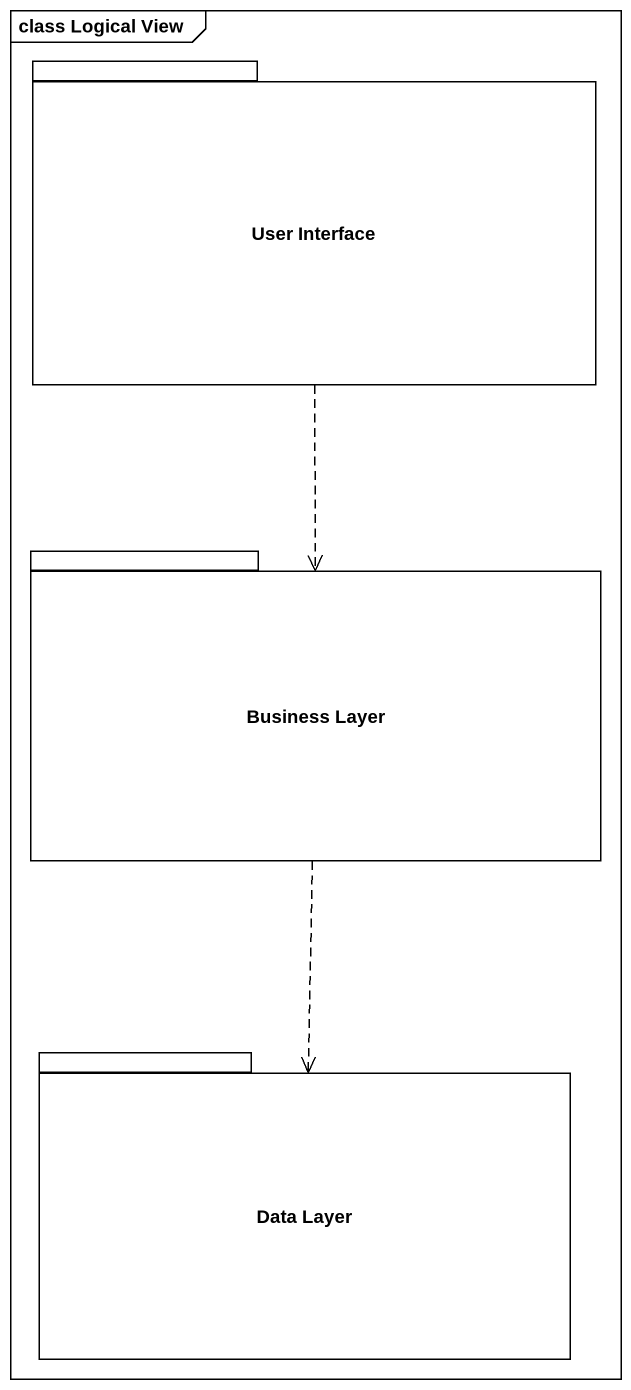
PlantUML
@startuml
mainframe class Logical View
package "User Interface" as User_Interface {
}
package "Business Layer" as Business_Layer {
}
package "Data Layer" as Data_Layer {
}
User_Interface ..> Business_Layer
Business_Layer ..> Data_Layer
@enduml
